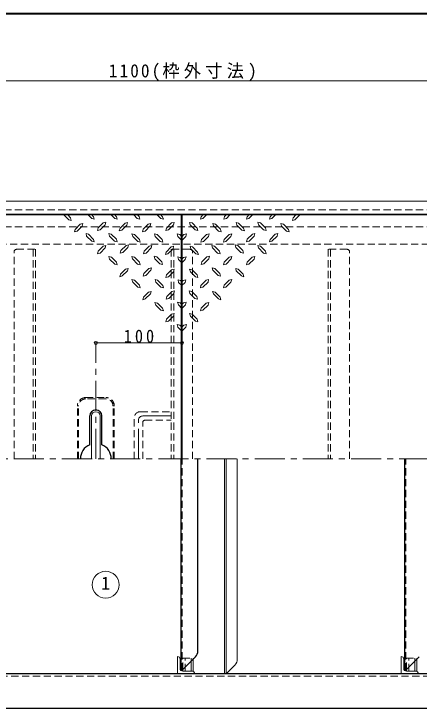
# Model space of a CAD drawing. Units: millimetres at full size, sheet at 1:7; details may follow other scales. Extents: x -1487 to 1348, y -983 to 984.
# Drawn here: x -565 to -94, y 176 to 984 of the extents above; entities that cross this region are included whole.
import ezdxf
from ezdxf.enums import TextEntityAlignment as Align

# ---------------------------------------------------------------- set-up
doc = ezdxf.new("R2010")
doc.units = ezdxf.units.MM
doc.header["$LTSCALE"] = 7
doc.header["$PDMODE"] = 32
doc.header["$PDSIZE"] = 3.5
doc.linetypes.add('CHAIN1', pattern=[8, 5, -1, 1, -1])
doc.linetypes.add('DASHED1', pattern=[1.8, 1.2, -0.6])
doc.layers.add('0-A', color=4, linetype='Continuous', lineweight=9)
doc.styles.add('ＭＳ ゴシック', font='')
doc.styles.get('ＭＳ ゴシック').set_extended_font_data('MS Gothic')

msp = doc.modelspace()

# ---------------------------------------------------------------- linework, layer by layer
at = {"layer": '0-A', "color": 1, "lineweight": 40}
for p, q in [((1347.643, 983.513), (-1487.357, 983.513)), ((-369.857, 465.513), (-369.857, 749.513))]:
    msp.add_line(p, q, dxfattribs=at)
at = {"layer": '0-A'}
for p, q in [((-919.857, 905.513), (180.143, 905.513)), ((-507.008, 749.513), (-501.342, 743.982)), ((-502.561, 749.513), (-499.186, 746.138)), ((-498.342, 743.138), (-501.342, 743.982)), ((-499.186, 746.138), (-498.342, 743.138)), ((-478.842, 749.513), (-474.623, 745.294)), ((-471.623, 744.544), (-474.623, 745.294)), ((-474.529, 749.513), (-472.467, 747.451)), ((-472.467, 747.451), (-471.623, 744.544)), ((-452.123, 749.513), (-447.904, 745.294)), ((-425.714, 749.513), (-421.748, 745.388)), ((-421.467, 749.513), (-419.498, 747.544)), ((-398.592, 749.513), (-394.373, 745.294)), ((-394.279, 749.513), (-392.217, 747.451)), ((-345.436, 749.513), (-347.498, 747.451)), ((-341.123, 749.513), (-345.342, 745.294)), ((-318.248, 749.513), (-320.217, 747.544)), ((-314, 749.513), (-317.967, 745.388)), ((-287.592, 749.513), (-291.811, 745.294)), ((-267.248, 747.451), (-268.092, 744.544)), ((-268.092, 744.544), (-265.092, 745.294)), ((-265.186, 749.513), (-267.248, 747.451)), ((-260.873, 749.513), (-265.092, 745.294)), ((-240.529, 746.138), (-241.373, 743.138)), ((-241.373, 743.138), (-238.373, 743.982)), ((-237.154, 749.513), (-240.529, 746.138)), ((-232.707, 749.513), (-238.373, 743.982)), ((-493.936, 732.732), (-487.936, 738.732)), ((-491.686, 730.576), (-485.779, 736.482)), ((-467.123, 734.326), (-461.217, 740.326)), ((-464.873, 732.169), (-459.061, 738.076)), ((-461.217, 740.326), (-458.217, 741.076)), ((-458.217, 741.076), (-459.061, 738.076)), ((-441.717, 734.044), (-435.811, 740.044)), ((-439.561, 731.888), (-433.654, 737.794)), ((-435.811, 740.044), (-432.904, 740.794)), ((-432.904, 740.794), (-433.654, 737.794)), ((-414.904, 732.919), (-408.904, 738.919)), ((-412.654, 730.763), (-406.748, 736.669)), ((-387.623, 734.138), (-381.717, 740.138)), ((-385.467, 731.982), (-379.561, 737.888)), ((-354.248, 731.982), (-360.154, 737.888)), ((-352.092, 734.138), (-357.998, 740.138)), ((-327.061, 730.763), (-332.967, 736.669)), ((-324.811, 732.919), (-330.811, 738.919)), ((-306.811, 740.794), (-306.061, 737.794)), ((-303.904, 740.044), (-306.811, 740.794)), ((-300.154, 731.888), (-306.061, 737.794)), ((-297.998, 734.044), (-303.904, 740.044)), ((-281.498, 741.076), (-280.654, 738.076)), ((-278.498, 740.326), (-281.498, 741.076)), ((-274.842, 732.169), (-280.654, 738.076)), ((-272.592, 734.326), (-278.498, 740.326)), ((-248.029, 730.576), (-253.936, 736.482)), ((-245.779, 732.732), (-251.779, 738.732)), ((-493.936, 732.732), (-494.686, 729.826)), ((-491.686, 730.576), (-494.686, 729.826)), ((-480.529, 724.857), (-481.279, 727.857)), ((-478.373, 727.107), (-481.279, 727.857)), ((-467.123, 734.326), (-467.873, 731.419)), ((-464.873, 732.169), (-467.873, 731.419)), ((-451.842, 727.107), (-454.748, 727.951)), ((-453.998, 724.951), (-454.748, 727.951)), ((-441.717, 734.044), (-442.561, 731.138)), ((-439.561, 731.888), (-442.561, 731.138)), ((-426.998, 724.388), (-427.842, 727.388)), ((-424.842, 726.638), (-427.842, 727.388)), ((-414.904, 732.919), (-415.654, 730.013)), ((-412.654, 730.763), (-415.654, 730.013)), ((-398.686, 726.732), (-401.686, 727.576)), ((-400.842, 724.576), (-401.686, 727.576)), ((-387.623, 734.138), (-388.467, 731.232)), ((-385.467, 731.982), (-388.467, 731.232)), ((-374.404, 724.388), (-375.248, 727.388)), ((-372.248, 726.638), (-375.248, 727.388)), ((-367.467, 726.638), (-364.467, 727.388)), ((-365.311, 724.388), (-364.467, 727.388)), ((-354.248, 731.982), (-351.248, 731.232)), ((-352.092, 734.138), (-351.248, 731.232)), ((-341.029, 726.732), (-338.029, 727.576)), ((-338.873, 724.576), (-338.029, 727.576)), ((-327.061, 730.763), (-324.061, 730.013)), ((-324.811, 732.919), (-324.061, 730.013)), ((-314.873, 726.638), (-311.873, 727.388)), ((-312.717, 724.388), (-311.873, 727.388)), ((-300.154, 731.888), (-297.154, 731.138)), ((-297.998, 734.044), (-297.154, 731.138)), ((-287.873, 727.107), (-284.967, 727.951)), ((-285.717, 724.951), (-284.967, 727.951)), ((-274.842, 732.169), (-271.842, 731.419)), ((-272.592, 734.326), (-271.842, 731.419)), ((-261.342, 727.107), (-258.436, 727.857)), ((-259.186, 724.857), (-258.436, 727.857)), ((-248.029, 730.576), (-245.029, 729.826)), ((-245.779, 732.732), (-245.029, 729.826)), ((-480.529, 724.857), (-474.623, 718.951)), ((-478.373, 727.107), (-472.467, 721.107)), ((-472.467, 721.107), (-471.623, 718.201)), ((-453.998, 724.951), (-448.092, 719.044)), ((-451.842, 727.107), (-445.842, 721.201)), ((-426.998, 724.388), (-421.186, 718.576)), ((-424.842, 726.638), (-418.936, 720.732)), ((-400.842, 724.576), (-394.936, 718.669)), ((-398.686, 726.732), (-392.779, 720.826)), ((-374.404, 724.388), (-369.857, 719.841)), ((-372.248, 726.638), (-369.857, 723.906)), ((-367.467, 726.638), (-369.857, 723.906)), ((-365.311, 724.388), (-369.857, 719.841)), ((-341.029, 726.732), (-346.936, 720.826)), ((-338.873, 724.576), (-344.779, 718.669)), ((-314.873, 726.638), (-320.779, 720.732)), ((-312.717, 724.388), (-318.529, 718.576)), ((-287.873, 727.107), (-293.873, 721.201)), ((-285.717, 724.951), (-291.623, 719.044)), ((-267.248, 721.107), (-268.092, 718.201)), ((-261.342, 727.107), (-267.248, 721.107)), ((-259.186, 724.857), (-265.092, 718.951)), ((-471.623, 718.201), (-474.623, 718.951)), ((-467.123, 707.326), (-461.217, 713.326)), ((-464.967, 705.169), (-459.061, 711.076)), ((-438.529, 705.826), (-432.623, 711.732)), ((-431.873, 714.732), (-432.623, 711.732)), ((-413.686, 707.326), (-407.779, 713.326)), ((-411.436, 705.169), (-405.623, 711.076)), ((-388.186, 706.294), (-382.279, 712.201)), ((-382.279, 712.201), (-379.373, 713.044)), ((-379.373, 713.044), (-380.123, 710.044)), ((-360.342, 713.044), (-359.592, 710.044)), ((-357.436, 712.201), (-360.342, 713.044)), ((-351.529, 706.294), (-357.436, 712.201)), ((-328.279, 705.169), (-334.092, 711.076)), ((-326.029, 707.326), (-331.936, 713.326)), ((-307.842, 714.732), (-307.092, 711.732)), ((-301.186, 705.826), (-307.092, 711.732)), ((-274.748, 705.169), (-280.654, 711.076)), ((-272.592, 707.326), (-278.498, 713.326)), ((-268.092, 718.201), (-265.092, 718.951)), ((-467.123, 707.326), (-467.967, 704.419)), ((-464.967, 705.169), (-467.967, 704.419)), ((-440.686, 707.982), (-441.529, 704.982)), ((-438.529, 705.826), (-441.529, 704.982)), ((-413.686, 707.326), (-414.436, 704.419)), ((-411.436, 705.169), (-414.436, 704.419)), ((-388.186, 706.294), (-389.029, 703.294)), ((-386.029, 704.138), (-389.029, 703.294)), ((-386.029, 704.138), (-380.123, 710.044)), ((-353.686, 704.138), (-359.592, 710.044)), ((-353.686, 704.138), (-350.686, 703.294)), ((-351.529, 706.294), (-350.686, 703.294)), ((-328.279, 705.169), (-325.279, 704.419)), ((-326.029, 707.326), (-325.279, 704.419)), ((-301.186, 705.826), (-298.186, 704.982)), ((-299.029, 707.982), (-298.186, 704.982)), ((-274.748, 705.169), (-271.748, 704.419)), ((-272.592, 707.326), (-271.748, 704.419)), ((-453.811, 698.138), (-454.561, 701.138)), ((-451.654, 700.294), (-454.561, 701.138)), ((-453.811, 698.138), (-447.904, 692.232)), ((-451.654, 700.294), (-445.654, 694.388)), ((-427.186, 698.232), (-428.029, 701.232)), ((-425.029, 700.388), (-428.029, 701.232)), ((-427.186, 698.232), (-421.279, 692.326)), ((-425.029, 700.388), (-419.123, 694.482)), ((-401.217, 698.607), (-401.967, 701.607)), ((-399.061, 700.763), (-401.967, 701.607)), ((-401.217, 698.607), (-395.311, 692.701)), ((-399.061, 700.763), (-393.061, 694.857)), ((-373.842, 697.576), (-374.686, 700.576)), ((-371.686, 699.826), (-374.686, 700.576)), ((-373.842, 697.576), (-369.857, 693.591)), ((-371.686, 699.826), (-369.857, 697.997)), ((-368.029, 699.826), (-369.857, 697.997)), ((-365.873, 697.576), (-369.857, 693.591)), ((-368.029, 699.826), (-365.029, 700.576)), ((-365.873, 697.576), (-365.029, 700.576)), ((-340.654, 700.763), (-346.654, 694.857)), ((-338.498, 698.607), (-344.404, 692.701)), ((-340.654, 700.763), (-337.748, 701.607)), ((-338.498, 698.607), (-337.748, 701.607)), ((-314.686, 700.388), (-320.592, 694.482)), ((-312.529, 698.232), (-318.436, 692.326)), ((-314.686, 700.388), (-311.686, 701.232)), ((-312.529, 698.232), (-311.686, 701.232)), ((-288.061, 700.294), (-294.061, 694.388)), ((-285.904, 698.138), (-291.811, 692.232)), ((-288.061, 700.294), (-285.154, 701.138)), ((-285.904, 698.138), (-285.154, 701.138)), ((-435.342, 686.513), (-432.436, 687.357)), ((-432.436, 687.357), (-433.186, 684.357)), ((-414.061, 681.357), (-408.154, 687.263)), ((-408.154, 687.263), (-405.154, 688.013)), ((-405.154, 688.013), (-405.998, 685.107)), ((-334.561, 688.013), (-333.717, 685.107)), ((-331.561, 687.263), (-334.561, 688.013)), ((-325.654, 681.357), (-331.561, 687.263)), ((-307.279, 687.357), (-306.529, 684.357)), ((-304.373, 686.513), (-307.279, 687.357)), ((-441.248, 680.607), (-442.092, 677.607)), ((-441.248, 680.607), (-435.342, 686.513)), ((-439.092, 678.451), (-433.186, 684.357)), ((-414.061, 681.357), (-414.904, 678.357)), ((-411.904, 679.201), (-414.904, 678.357)), ((-411.904, 679.201), (-405.998, 685.107)), ((-387.811, 679.669), (-388.561, 676.763)), ((-387.811, 679.669), (-381.904, 685.669)), ((-385.561, 677.513), (-379.748, 683.419)), ((-354.154, 677.513), (-359.967, 683.419)), ((-351.904, 679.669), (-357.811, 685.669)), ((-351.904, 679.669), (-351.154, 676.763)), ((-327.811, 679.201), (-333.717, 685.107)), ((-327.811, 679.201), (-324.811, 678.357)), ((-325.654, 681.357), (-324.811, 678.357)), ((-300.623, 678.451), (-306.529, 684.357)), ((-298.467, 680.607), (-304.373, 686.513)), ((-298.467, 680.607), (-297.623, 677.607)), ((-439.092, 678.451), (-442.092, 677.607)), ((-424.842, 673.576), (-427.842, 674.419)), ((-426.998, 671.419), (-427.842, 674.419)), ((-426.998, 671.419), (-421.186, 665.513)), ((-424.842, 673.576), (-418.936, 667.669)), ((-400.279, 671.232), (-401.029, 674.232)), ((-398.123, 673.482), (-401.029, 674.232)), ((-400.279, 671.232), (-394.373, 665.326)), ((-398.123, 673.482), (-392.123, 667.482)), ((-385.561, 677.513), (-388.561, 676.763)), ((-371.311, 673.201), (-374.311, 673.951)), ((-373.561, 670.951), (-374.311, 673.951)), ((-373.561, 670.951), (-369.857, 667.247)), ((-371.311, 673.201), (-369.857, 671.747)), ((-368.404, 673.201), (-369.857, 671.747)), ((-366.154, 670.951), (-369.857, 667.247)), ((-368.404, 673.201), (-365.404, 673.951)), ((-366.154, 670.951), (-365.404, 673.951)), ((-354.154, 677.513), (-351.154, 676.763)), ((-341.592, 673.482), (-347.592, 667.482)), ((-339.436, 671.232), (-345.342, 665.326)), ((-341.592, 673.482), (-338.686, 674.232)), ((-339.436, 671.232), (-338.686, 674.232)), ((-314.873, 673.576), (-320.779, 667.669)), ((-312.717, 671.419), (-318.529, 665.513)), ((-314.873, 673.576), (-311.873, 674.419)), ((-312.717, 671.419), (-311.873, 674.419)), ((-300.623, 678.451), (-297.623, 677.607)), ((-414.529, 653.888), (-408.623, 659.794)), ((-412.373, 651.732), (-406.467, 657.638)), ((-408.623, 659.794), (-405.623, 660.544)), ((-405.623, 660.544), (-406.467, 657.638)), ((-387.248, 654.451), (-381.342, 660.451)), ((-384.998, 652.294), (-379.186, 658.201)), ((-381.342, 660.451), (-378.342, 661.201)), ((-378.342, 661.201), (-379.186, 658.201)), ((-358.373, 660.451), (-361.373, 661.201)), ((-361.373, 661.201), (-360.529, 658.201)), ((-354.717, 652.294), (-360.529, 658.201)), ((-352.467, 654.451), (-358.373, 660.451)), ((-334.092, 660.544), (-333.248, 657.638)), ((-331.092, 659.794), (-334.092, 660.544)), ((-327.342, 651.732), (-333.248, 657.638)), ((-325.186, 653.888), (-331.092, 659.794)), ((-414.529, 653.888), (-415.373, 650.888)), ((-412.373, 651.732), (-415.373, 650.888)), ((-400.279, 644.607), (-401.123, 647.607)), ((-398.123, 646.857), (-401.123, 647.607)), ((-398.123, 646.857), (-392.217, 640.951)), ((-387.248, 654.451), (-387.998, 651.544)), ((-384.998, 652.294), (-387.998, 651.544)), ((-371.779, 647.232), (-374.779, 647.982)), ((-373.936, 644.982), (-374.779, 647.982)), ((-371.779, 647.232), (-369.857, 645.31)), ((-367.936, 647.232), (-369.857, 645.31)), ((-367.936, 647.232), (-364.936, 647.982)), ((-365.779, 644.982), (-364.936, 647.982)), ((-354.717, 652.294), (-351.717, 651.544)), ((-352.467, 654.451), (-351.717, 651.544)), ((-341.592, 646.857), (-347.498, 640.951)), ((-341.592, 646.857), (-338.592, 647.607)), ((-339.436, 644.607), (-338.592, 647.607)), ((-327.342, 651.732), (-324.342, 650.888)), ((-325.186, 653.888), (-324.342, 650.888)), ((-400.279, 644.607), (-394.373, 638.794)), ((-373.936, 644.982), (-369.857, 640.741)), ((-365.779, 644.982), (-369.857, 640.741)), ((-339.436, 644.607), (-345.342, 638.794)), ((-387.811, 628.013), (-381.904, 633.919)), ((-385.561, 625.857), (-379.748, 631.763)), ((-354.154, 625.857), (-359.967, 631.763)), ((-351.904, 628.013), (-357.811, 633.919)), ((-387.811, 628.013), (-388.561, 625.013)), ((-385.561, 625.857), (-388.561, 625.013)), ((-354.154, 625.857), (-351.154, 625.013)), ((-351.904, 628.013), (-351.154, 625.013)), ((-372.248, 621.263), (-375.248, 622.013)), ((-374.404, 619.013), (-375.248, 622.013)), ((-374.404, 619.013), (-369.857, 614.284)), ((-372.248, 621.263), (-369.857, 618.872)), ((-367.467, 621.263), (-369.857, 618.872)), ((-365.311, 619.013), (-369.857, 614.284)), ((-367.467, 621.263), (-364.467, 622.013)), ((-365.311, 619.013), (-364.467, 622.013)), ((-469.857, 600.513), (-369.857, 600.513)), ((-305.357, 465.513), (-305.357, 232.655)), ((-308.286, 225.584), (-318.357, 215.513))]:
    msp.add_line(p, q, dxfattribs=at)
at = {"layer": '0-A', "color": 7, "lineweight": 18}
for p, q in [((180.143, 765.513), (-919.857, 765.513)), ((165.143, 750.513), (-904.857, 750.513)), ((-474.857, 465.513), (-474.857, 515.513)), ((-464.857, 465.513), (-464.857, 515.513)), ((-320.357, 465.513), (-320.357, 215.513)), ((-318.357, 215.513), (-318.357, 465.513)), ((-374.857, 235.513), (-374.857, 215.513)), ((-114.857, 235.513), (-114.857, 215.513)), ((-371.857, 221.513), (-371.857, 232.513)), ((-358.859, 218.513), (-358.859, 230.277)), ((-356.702, 232.434), (-356.702, 218.513)), ((-111.857, 221.513), (-111.857, 232.513)), ((-98.859, 218.513), (-98.859, 230.277)), ((-96.702, 232.434), (-96.702, 218.513)), ((-368.857, 218.513), (-368.857, 220.279)), ((-356.702, 218.513), (-368.857, 218.513)), ((-108.857, 218.513), (-108.857, 220.279)), ((-96.702, 218.513), (-108.857, 218.513))]:
    msp.add_line(p, q, dxfattribs=at)
at = {"layer": '0-A', "linetype": 'DASHED1'}
for p, q in [((150.143, 755.513), (-889.857, 755.513)), ((150.143, 735.513), (-591.778, 735.513)), ((-594.81, 715.513), (130.143, 715.513)), ((-542.857, 709.513), (-542.857, 465.513)), ((-379.357, 709.513), (-379.357, 465.513)), ((-196.857, 709.513), (-196.857, 465.513)), ((-368.857, 220.279), (-368.857, 233.513)), ((-368.857, 233.513), (-356.702, 233.513)), ((-365.857, 218.513), (-365.857, 233.513)), ((-358.859, 230.277), (-358.859, 233.513)), ((-356.702, 233.513), (-356.702, 232.434)), ((-108.857, 220.279), (-108.857, 233.513)), ((-108.857, 233.513), (-96.702, 233.513)), ((-105.857, 218.513), (-105.857, 233.513)), ((-98.859, 230.277), (-98.859, 233.513)), ((-96.702, 233.513), (-96.702, 232.434))]:
    msp.add_line(p, q, dxfattribs=at)
at = {"layer": '0-A', "color": 5, "lineweight": 25}
for p, q in [((164.143, 749.513), (-590.104, 749.513)), ((-476.857, 482.096), (-476.857, 515.513)), ((-462.857, 482.096), (-462.857, 515.513)), ((-371.107, 465.513), (-371.107, 219.529)), ((-351.107, 242.171), (-351.107, 465.513)), ((-111.107, 465.513), (-111.107, 219.529)), ((-354.036, 235.1), (-369.607, 219.529)), ((-94.036, 235.1), (-109.607, 219.529)), ((-369.607, 219.529), (-371.107, 219.529)), ((-109.607, 219.529), (-111.107, 219.529)), ((130.143, 215.513), (-869.857, 215.513)), ((-889.857, 175.513), (150.143, 175.513))]:
    msp.add_line(p, q, dxfattribs=at)
at = {"layer": '0-A', "color": 7, "linetype": 'DASHED1', "lineweight": 18}
for p, q in [((-564.857, 465.513), (-564.857, 706.513)), ((-561.857, 709.513), (-539.857, 709.513)), ((-539.857, 709.513), (-539.857, 465.513)), ((-360.357, 709.513), (-382.357, 709.513)), ((-382.357, 709.513), (-382.357, 465.513)), ((-357.357, 465.513), (-357.357, 706.513)), ((-177.857, 709.513), (-199.857, 709.513)), ((-199.857, 709.513), (-199.857, 465.513)), ((-174.857, 465.513), (-174.857, 706.513)), ((-481.357, 537.013), (-458.357, 537.013)), ((-458.357, 535.513), (-481.357, 535.513)), ((-491.357, 465.513), (-491.357, 527.013)), ((-489.857, 465.513), (-489.857, 527.013)), ((-449.857, 465.513), (-449.857, 527.013)), ((-448.357, 465.513), (-448.357, 527.013)), ((-417.857, 520.513), (-382.357, 520.513)), ((-425.357, 465.513), (-425.357, 513.013)), ((-412.857, 510.513), (-382.357, 510.513)), ((-415.357, 465.513), (-415.357, 508.013)), ((-369.607, 219.529), (-369.607, 465.513)), ((-109.607, 219.529), (-109.607, 465.513)), ((133.143, 212.513), (-872.857, 212.513))]:
    msp.add_line(p, q, dxfattribs=at)
at = {"layer": '0-A', "linetype": 'CHAIN1'}
for p, q in [((-469.857, 465.513), (-469.857, 600.513)), ((-420.357, 465.513), (-420.357, 510.513)), ((-415.357, 515.513), (-382.357, 515.513)), ((-1013.191, 465.513), (460.143, 465.513))]:
    msp.add_line(p, q, dxfattribs=at)
at = {"layer": '0-A'}
for points in [[(-447.717, 749.513), (-445.654, 747.451), (-444.904, 744.451), (-447.904, 745.294)], [(-419.498, 747.544), (-418.748, 744.638), (-421.748, 745.388)], [(-392.217, 747.451), (-391.373, 744.451), (-394.373, 745.294)], [(-347.498, 747.451), (-348.342, 744.451), (-345.342, 745.294)], [(-320.217, 747.544), (-320.967, 744.638), (-317.967, 745.388)], [(-291.998, 749.513), (-294.061, 747.451), (-294.811, 744.451), (-291.811, 745.294)], [(-487.936, 738.732), (-485.029, 739.482), (-485.779, 736.482)], [(-408.904, 738.919), (-405.998, 739.669), (-406.748, 736.669)], [(-381.717, 740.138), (-378.717, 740.888), (-379.561, 737.888)], [(-357.998, 740.138), (-360.998, 740.888), (-360.154, 737.888)], [(-330.811, 738.919), (-333.717, 739.669), (-332.967, 736.669)], [(-251.779, 738.732), (-254.686, 739.482), (-253.936, 736.482)], [(-445.842, 721.201), (-445.092, 718.294), (-448.092, 719.044)], [(-418.936, 720.732), (-418.186, 717.732), (-421.186, 718.576)], [(-392.779, 720.826), (-391.936, 717.919), (-394.936, 718.669)], [(-346.936, 720.826), (-347.779, 717.919), (-344.779, 718.669)], [(-320.779, 720.732), (-321.529, 717.732), (-318.529, 718.576)], [(-293.873, 721.201), (-294.623, 718.294), (-291.623, 719.044)], [(-461.217, 713.326), (-458.311, 714.076), (-459.061, 711.076)], [(-440.686, 707.982), (-434.779, 713.888), (-431.873, 714.732)], [(-407.779, 713.326), (-404.779, 714.076), (-405.623, 711.076)], [(-331.936, 713.326), (-334.936, 714.076), (-334.092, 711.076)], [(-299.029, 707.982), (-304.936, 713.888), (-307.842, 714.732)], [(-278.498, 713.326), (-281.404, 714.076), (-280.654, 711.076)], [(-445.654, 694.388), (-444.904, 691.482), (-447.904, 692.232)], [(-419.123, 694.482), (-418.279, 691.482), (-421.279, 692.326)], [(-393.061, 694.857), (-392.311, 691.857), (-395.311, 692.701)], [(-346.654, 694.857), (-347.404, 691.857), (-344.404, 692.701)], [(-320.592, 694.482), (-321.436, 691.482), (-318.436, 692.326)], [(-294.061, 694.388), (-294.811, 691.482), (-291.811, 692.232)], [(-381.904, 685.669), (-378.904, 686.419), (-379.748, 683.419)], [(-357.811, 685.669), (-360.811, 686.419), (-359.967, 683.419)], [(-418.936, 667.669), (-418.186, 664.669), (-421.186, 665.513)], [(-392.123, 667.482), (-391.373, 664.576), (-394.373, 665.326)], [(-347.592, 667.482), (-348.342, 664.576), (-345.342, 665.326)], [(-320.779, 667.669), (-321.529, 664.669), (-318.529, 665.513)], [(-392.217, 640.951), (-391.373, 637.951), (-394.373, 638.794)], [(-347.498, 640.951), (-348.342, 637.951), (-345.342, 638.794)], [(-381.904, 633.919), (-378.904, 634.763), (-379.748, 631.763)], [(-357.811, 633.919), (-360.811, 634.763), (-359.967, 631.763)]]:
    msp.add_lwpolyline(points, dxfattribs=at)
at = {"layer": '0-A', "color": 7, "lineweight": 18}
msp.add_circle((-458.435, 319.15), 15.6, dxfattribs=at)
at = {"layer": '0-A', "color": 7, "linetype": 'DASHED1', "lineweight": 18}
for centre, radius, start, end in [((-561.857, 706.513), 3, 90, 180), ((-360.357, 706.513), 3, 0, 90), ((-177.857, 706.513), 3, 0, 90), ((-481.357, 527.013), 10, 90, 180), ((-481.357, 527.013), 8.5, 90, 180), ((-458.357, 527.013), 10, 0, 90), ((-458.357, 527.013), 8.5, 0, 90), ((-417.857, 513.013), 7.5, 90, 180), ((-412.857, 508.013), 2.5, 90, 180)]:
    msp.add_arc(centre, radius, start, end, dxfattribs=at)
at = {"layer": '0-A', "color": 5, "lineweight": 25}
for centre, radius, start, end in [((-469.857, 515.513), 7, 0, 180), ((-469.857, 465.513), 18, 112.88538, 180), ((-469.857, 465.513), 18, 0, 67.11462), ((-361.107, 242.171), 10, 315, 360)]:
    msp.add_arc(centre, radius, start, end, dxfattribs=at)
at = {"layer": '0-A', "color": 7, "lineweight": 18}
for centre, radius, start, end in [((-469.857, 515.513), 5, 0, 180), ((-374.857, 232.513), 3, 0, 90), ((-114.857, 232.513), 3, 0, 90), ((-368.857, 221.513), 3, 180, 270), ((-357.857, 215.513), 3, 0, 90), ((-108.857, 221.513), 3, 180, 270), ((-97.857, 215.513), 3, 0, 90)]:
    msp.add_arc(centre, radius, start, end, dxfattribs=at)
at = {"layer": '0-A', "linetype": 'CHAIN1'}
msp.add_arc((-415.357, 510.513), 5, 90, 180, dxfattribs=at)
at = {"layer": '0-A'}
msp.add_arc((-315.357, 232.655), 10, 315, 360, dxfattribs=at)
for p in [(-469.857, 600.513), (-369.857, 600.513)]:
    msp.add_point(p, dxfattribs=at)

# ---------------------------------------------------------------- texts
at = {"layer": '0-A', "color": 7, "style": 'ＭＳ ゴシック'}
msp.add_text('1', height=15.4, dxfattribs=at).set_placement((-463.685, 308.65), align=Align.BOTTOM_LEFT)
at = {"layer": '0-A', "color": 7, "char_height": 15.4, "attachment_point": 7, "style": 'ＭＳ ゴシック'}
for s, insert in [('\\T1.25;\\W0.95;1100(枠外寸法)', (-454.732, 905.513)), ('\\T1.37;\\W0.9;100', (-437.357, 600.513))]:
    msp.add_mtext(s, dxfattribs=dict(at, insert=insert))

doc.saveas('drawing.dxf')
